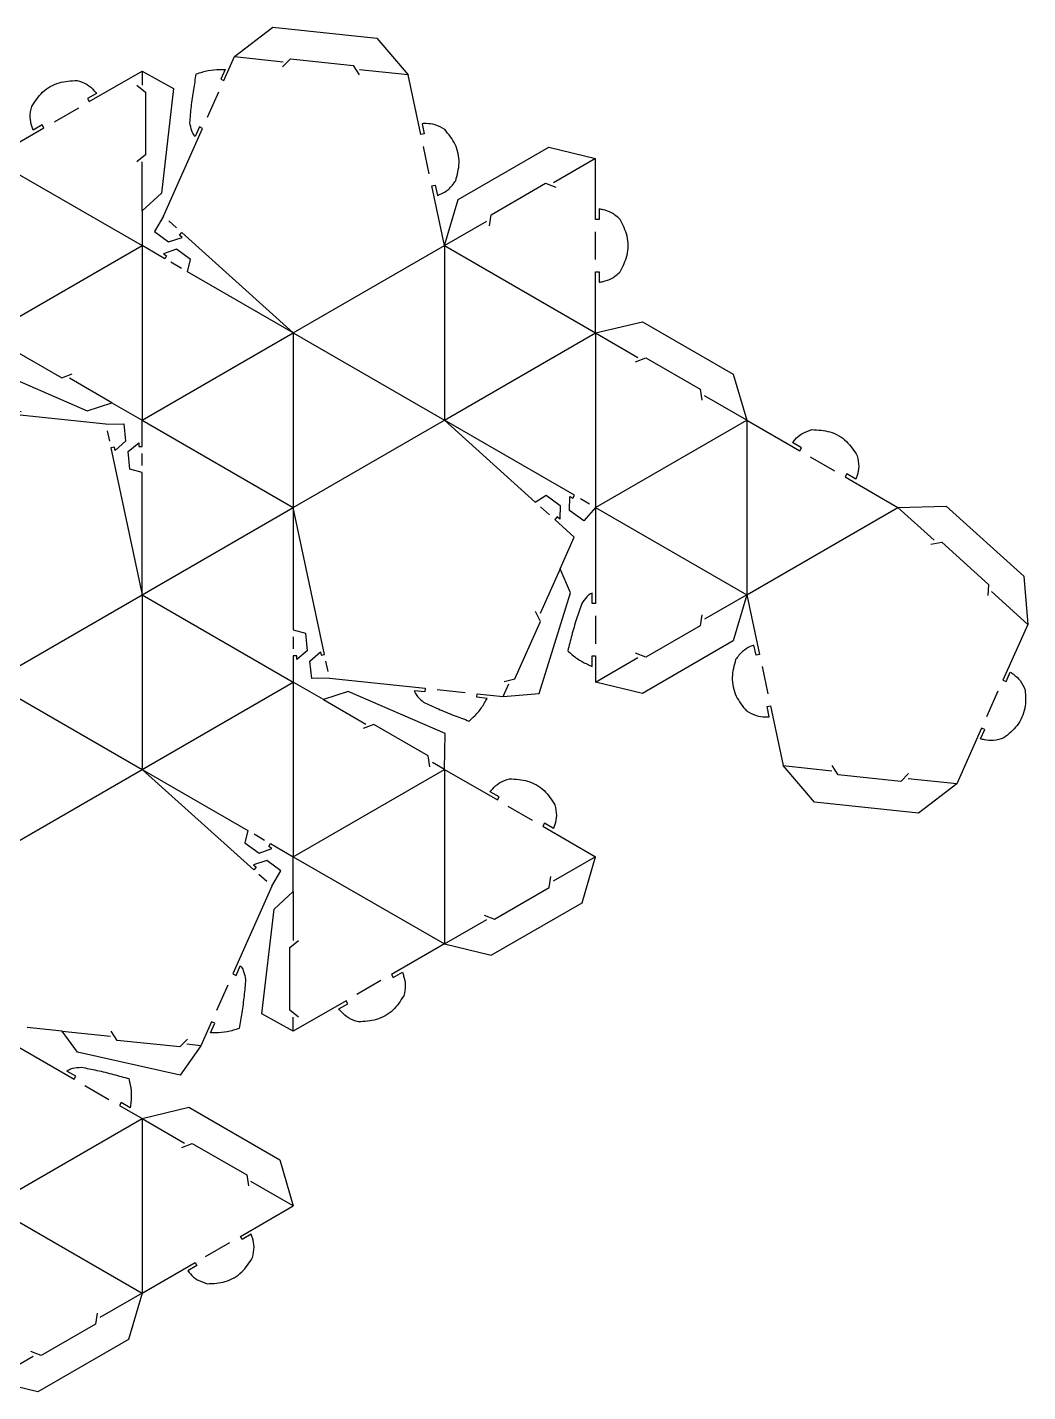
# Model space of a CAD drawing. Extents: x 12 to 259, y 156 to 359.
# Drawn here: x 161.9 to 259, y 226.9 to 359.2 of the extents above; entities that cross this region are included whole.
import ezdxf

# ---------------------------------------------------------------- set-up
doc = ezdxf.new("R2010")
doc.units = 0
doc.layers.get('0').update_dxf_attribs({"linetype": 'CONTINUOUS'})

msp = doc.modelspace()

# ---------------------------------------------------------------- linework, layer by layer
at = {"color": 5}
for points in [[(182.010499, 356.348985), (185.714761, 359.194573), (195.818687, 358.132607), (198.850371, 354.579043)], [(181.081251, 355.094553), (180.668007, 354.166389), (180.977393, 354.028642), (182.010507, 356.349047)], [(186.672564, 355.348205), (187.434657, 356.1194), (193.497011, 355.482222), (194.082108, 354.56943)], [(168.620158, 352.787019), (167.740271, 352.279019), (167.909604, 351.985722), (173.04227, 354.94907)], [(173.042272, 354.949067), (176.090286, 353.255728), (174.904948, 343.095686), (173.042272, 341.402344), (173.042272, 338.015663)], [(172.53427, 353.594395), (173.380942, 352.917059), (173.380942, 346.821033), (172.53427, 346.143697)], [(200.202419, 349.846043), (200.41366, 348.852243), (200.082393, 348.781831), (198.850165, 354.578998)], [(158.377512, 346.482367), (163.510177, 349.445711), (163.340844, 349.739008), (162.460957, 349.231005)], [(175.123091, 340.87966), (178.911171, 349.387825), (178.601782, 349.525572), (178.188538, 348.597408)], [(202.371099, 338.015166), (203.695461, 342.495091), (212.494868, 347.57543), (217.036777, 346.4824)], [(217.375446, 341.571711), (217.375446, 340.555708), (217.036777, 340.555708), (217.036777, 346.4824)], [(202.370811, 338.015663), (201.138587, 343.812829), (201.469851, 343.883244), (201.681091, 342.889443)], [(206.731506, 339.946021), (206.894771, 341.017994), (212.174415, 344.066197), (213.184404, 343.671603)], [(175.12304, 340.879683), (174.241672, 339.394703), (175.613348, 338.387497), (176.909829, 338.815139), (176.658154, 339.041747), (176.884762, 339.293421), (187.706768, 329.549245)], [(187.706542, 329.548994), (177.441476, 335.475531), (177.740843, 336.671368), (176.359069, 337.664661), (175.117862, 337.208121), (175.41115, 337.03879), (175.241819, 336.745505), (173.042162, 338.015477)], [(217.036777, 329.548994), (217.036777, 335.475686), (217.375446, 335.475686), (217.375446, 334.45968)], [(158.377495, 329.548997), (158.319964, 326.062669), (167.711487, 322.00918), (170.109301, 322.775634), (173.042253, 321.082293)], [(217.03667, 329.548807), (221.578178, 330.641744), (230.376803, 325.561854), (231.701046, 321.082325)], [(159.804676, 329.311602), (159.96793, 328.239697), (165.247244, 325.191684), (166.25717, 325.586252)], [(220.888701, 326.738261), (221.898599, 327.132822), (227.177778, 324.084887), (227.341026, 323.013009)], [(169.52166, 320.712334), (160.259361, 321.685841), (160.29476, 322.022652), (161.305192, 321.916451)], [(169.521626, 320.712325), (171.248372, 320.733122), (171.434805, 319.041582), (170.416197, 318.132603), (170.345783, 318.46387), (170.014516, 318.393457), (173.042272, 304.148987)], [(173.042272, 304.148988), (173.042272, 316.002325), (171.856939, 316.340991), (171.687606, 318.034325), (172.703606, 318.880992), (172.703606, 318.542325), (173.042272, 318.542325), (173.042272, 321.082326)], [(217.036458, 312.615111), (215.896424, 311.317891), (214.514532, 312.311269), (214.520599, 313.676553), (214.813913, 313.507209), (214.983258, 313.800521), (202.3708, 321.082327)], [(202.371235, 321.082796), (211.180339, 313.151043), (212.225201, 313.805332), (213.596957, 312.798069), (213.546312, 311.476449), (213.294623, 311.703071), (213.068004, 311.451382), (214.955668, 309.751721)], [(231.700939, 321.082141), (236.833472, 318.118872), (237.002803, 318.412159), (236.122938, 318.920148)], [(242.281978, 315.364226), (241.402114, 315.872215), (241.232786, 315.578927), (246.365316, 312.615658)], [(187.706542, 312.615658), (187.706542, 300.762321), (188.891875, 300.423654), (189.061209, 298.73032), (188.045209, 297.883653), (188.045209, 298.22232), (187.706542, 298.22232), (187.706542, 295.682319)], [(191.227146, 296.052517), (189.50042, 296.03172), (189.313992, 297.72324), (190.332586, 298.632208), (190.402997, 298.300945), (190.734261, 298.371357), (187.706542, 312.615658)], [(217.036777, 312.615658), (217.036777, 303.302322), (216.69811, 303.302322), (216.69811, 304.318322)], [(246.365742, 312.616126), (251.035532, 312.740953), (258.586193, 305.942309), (258.950175, 301.285051)], [(208.068881, 294.282439), (211.54204, 294.589637), (214.59157, 304.353186), (213.5787, 306.657692), (214.956153, 309.751506)], [(249.549452, 309.065892), (250.619381, 309.241871), (255.149779, 305.162684), (255.086601, 304.080219)], [(231.701154, 304.148802), (230.376911, 299.669273), (221.578283, 294.589384), (217.036777, 295.682319)], [(231.701046, 304.148988), (232.933257, 298.351889), (232.601996, 298.281477), (232.390758, 299.275265)], [(208.155791, 295.726583), (209.204735, 296.000982), (211.684153, 301.569846), (211.186189, 302.532972)], [(227.341134, 302.218118), (227.177882, 301.14624), (221.898707, 298.098306), (220.888808, 298.492866)], [(258.949246, 301.285465), (256.538603, 295.871072), (256.847998, 295.733321), (257.26125, 296.661503)], [(216.69811, 297.20632), (216.69811, 298.22232), (217.036777, 298.22232), (217.036777, 295.682319)], [(202.370811, 287.21565), (202.428342, 290.701886), (193.037062, 294.755269), (190.639311, 293.988836), (187.706435, 295.682132)], [(191.226982, 296.052481), (200.49002, 295.078897), (200.454616, 294.742059), (199.444102, 294.848268)], [(206.517694, 294.104804), (205.507181, 294.211013), (205.542586, 294.547851), (208.068867, 294.282328)], [(233.869413, 292.318746), (233.658176, 293.312535), (233.98944, 293.382947), (235.22165, 287.585848)], [(200.943667, 287.453037), (200.780416, 288.524915), (195.50124, 291.572849), (194.491342, 291.178289)], [(254.368478, 290.164231), (254.78173, 291.092412), (254.472338, 291.230163), (252.061695, 285.81577)], [(185.625435, 275.885047), (186.506787, 277.370001), (185.135136, 278.377189), (183.838681, 277.949554), (184.09035, 277.722949), (183.863745, 277.471279), (173.041937, 287.215279)], [(173.042272, 287.215649), (183.307338, 281.289111), (183.007971, 280.093275), (184.389745, 279.099983), (185.630953, 279.556521), (185.337664, 279.725851), (185.506995, 280.019139), (187.706649, 278.749166)], [(202.371127, 287.216197), (207.504103, 284.252671), (207.673448, 284.545984), (206.79351, 285.054017)], [(252.061701, 285.815835), (248.357362, 282.970191), (238.253236, 284.032177), (235.221489, 287.585813)], [(247.399542, 286.816635), (246.637435, 286.045424), (240.574957, 286.682616), (239.989848, 287.595425)], [(212.953081, 281.497786), (212.073143, 282.005819), (211.903798, 281.712506), (217.036774, 278.748981)], [(187.706542, 261.815641), (184.658542, 263.508974), (185.843875, 273.668978), (187.706542, 275.362312), (187.706542, 278.74898)], [(202.370811, 270.282313), (206.912712, 269.189283), (215.712102, 274.269613), (217.036458, 278.749529)], [(206.223176, 273.093103), (207.233164, 272.698509), (212.512797, 275.746707), (212.676063, 276.818678)], [(185.626059, 275.884768), (181.838075, 267.376815), (182.147456, 267.239071), (182.560688, 268.167213)], [(188.214542, 263.170307), (187.367875, 263.847643), (187.367875, 269.943644), (188.214542, 270.620977)], [(202.370921, 270.282127), (197.238389, 267.318858), (197.407719, 267.02557), (198.287581, 267.533559)], [(192.128544, 263.977638), (193.008405, 264.485627), (192.839075, 264.778912), (187.706545, 261.815643)], [(178.738818, 260.415793), (176.736161, 257.561496), (166.755733, 259.802343), (165.266381, 261.831803), (161.898271, 262.185806)], [(179.668046, 261.670231), (180.081281, 262.59837), (179.771901, 262.736117), (178.738815, 260.415765)], [(158.377512, 261.815677), (166.443129, 257.158991), (166.612463, 257.452285), (165.732579, 257.960287)], [(177.444674, 261.06261), (176.682552, 260.291384), (170.619953, 260.928588), (170.034833, 261.841416)], [(171.891777, 254.404273), (171.011892, 254.912276), (170.842556, 254.61898), (173.04227, 253.348974)], [(173.042162, 253.348788), (177.583671, 254.441724), (186.382296, 249.361834), (187.706539, 244.882304)], [(176.894194, 250.538241), (177.904092, 250.932802), (183.18327, 247.884867), (183.346519, 246.812989)], [(183.623311, 242.13355), (182.743447, 241.625562), (182.574119, 241.91885), (187.706649, 244.882118)], [(173.042272, 236.415635), (178.174805, 239.378903), (178.344136, 239.085615), (177.464271, 238.577627)], [(173.042253, 236.415669), (171.717976, 231.936023), (162.919119, 226.856003), (158.377495, 227.948965)], [(168.68212, 234.484936), (168.518863, 233.413028), (163.239552, 230.365016), (162.229625, 230.759586)]]:
    msp.add_lwpolyline(points, dxfattribs=at)
at = {"color": 1}
for points in [[(182.010499, 356.348985), (186.725664, 355.8534)], [(173.042272, 354.949067), (173.042272, 353.594395)], [(198.850371, 354.579043), (194.135208, 355.074628)], [(179.393288, 350.47068), (180.495276, 352.945783)], [(164.53671, 350.038381), (166.883072, 351.393053)], [(200.892139, 344.972263), (200.328838, 347.622398)], [(158.377396, 346.482279), (173.042227, 338.015612)], [(173.042272, 341.402344), (173.042272, 346.143697)], [(217.036777, 346.4824), (212.930387, 344.111573)], [(175.626389, 340.426467), (176.381413, 339.746639)], [(202.371099, 338.015166), (206.477489, 340.385991)], [(217.036777, 336.661025), (217.036777, 339.370369)], [(158.377396, 329.548946), (173.042227, 338.015612)], [(173.042227, 338.015612), (173.042227, 321.082279), (187.706494, 329.548946)], [(187.706494, 329.548946), (202.370761, 338.015612)], [(202.370761, 338.015612), (202.370761, 321.082279)], [(202.370761, 338.015612), (217.036721, 329.548946)], [(176.854903, 335.814192), (175.828396, 336.406844)], [(187.706494, 329.548946), (187.706494, 312.615612)], [(187.706494, 329.548946), (202.370761, 321.082279)], [(202.370761, 321.082279), (217.036721, 329.548946)], [(217.03667, 329.548807), (221.142695, 327.178192)], [(217.036721, 329.548946), (217.036721, 312.615612), (231.700987, 321.082279)], [(170.109301, 322.775634), (166.003168, 325.14631)], [(231.701046, 321.082325), (227.595021, 323.45294)], [(173.042227, 321.082279), (187.706494, 312.615612)], [(187.706494, 312.615612), (202.370761, 321.082279)], [(231.700987, 321.082279), (231.700987, 304.148946), (246.365254, 312.615612)], [(169.662452, 320.049791), (169.87369, 319.055991)], [(173.042272, 316.679658), (173.042272, 317.864992)], [(237.859979, 317.526218), (240.206279, 316.171581)], [(173.042227, 304.148946), (187.706494, 312.615612)], [(211.683716, 312.6978), (212.564624, 311.904625)], [(216.449834, 312.9538), (215.569896, 313.461833)], [(217.036721, 312.615612), (231.700987, 304.148946)], [(246.365742, 312.616126), (249.889383, 309.443425)], [(213.5787, 306.657692), (211.650261, 302.326354)], [(258.950175, 301.285051), (255.426535, 304.457752)], [(158.377396, 295.682279), (173.042227, 304.148946)], [(173.042227, 304.148946), (173.042227, 287.215612)], [(173.042227, 304.148946), (187.706494, 295.682279)], [(231.701154, 304.148802), (227.595128, 301.778187)], [(217.036777, 302.116988), (217.036777, 299.407654)], [(187.706542, 300.084987), (187.706542, 298.899654)], [(217.036777, 295.682319), (221.142803, 298.052934)], [(191.086322, 296.715043), (190.875085, 297.708831)], [(233.179699, 297.192469), (233.742998, 294.542367)], [(158.377396, 295.682279), (173.042227, 287.215612)], [(173.042227, 287.215612), (187.706494, 295.682279)], [(187.706494, 295.682279), (187.706494, 278.748946), (202.370761, 287.215612)], [(208.068881, 294.282439), (208.619863, 295.519965)], [(190.639311, 293.988836), (194.745336, 291.618221)], [(201.66895, 294.954986), (204.363653, 294.671761)], [(256.056474, 294.788193), (254.954467, 292.313042)], [(158.377396, 278.748946), (173.042227, 287.215612)], [(202.370811, 287.21565), (201.197662, 287.892968)], [(202.370761, 287.215612), (202.370761, 270.282279)], [(235.221489, 287.585813), (239.936748, 287.090219)], [(252.061701, 285.815835), (247.346442, 286.311429)], [(208.530701, 283.659966), (210.877204, 282.305211)], [(183.893912, 280.950452), (184.920419, 280.357798)], [(187.706494, 278.748946), (202.370761, 270.282279)], [(217.036458, 278.749529), (212.930077, 276.378708)], [(185.122095, 276.338256), (184.367085, 277.01807)], [(187.706542, 275.362312), (187.706542, 270.620977)], [(202.370811, 270.282313), (206.477193, 272.653133)], [(181.355966, 266.293985), (180.25401, 263.818947)], [(196.211881, 266.726203), (193.865582, 265.371567)], [(187.706542, 261.815641), (187.706542, 263.170307)], [(158.377396, 261.815612), (158.377396, 244.882279), (173.042227, 253.348946)], [(165.266381, 261.831803), (169.981733, 261.336199)], [(178.738818, 260.415793), (177.391574, 260.557395)], [(167.469662, 256.566321), (169.816024, 255.211649)], [(173.042162, 253.348788), (177.148188, 250.978172)], [(173.042227, 253.348946), (173.042227, 236.415612)], [(187.706539, 244.882304), (183.600513, 247.25292)], [(158.377396, 244.882279), (173.042227, 236.415612)], [(179.201312, 239.971559), (181.547612, 241.326194)], [(173.042253, 236.415669), (168.93612, 234.044991)], [(158.377495, 227.948965), (162.483625, 230.319643)]]:
    msp.add_lwpolyline(points, dxfattribs=at)
at = {"color": 5}
for points, knots in [([(178.29567, 354.666546), (178.675225, 354.795706), (179.413386, 355.046899), (180.366032, 355.098584), (180.912012, 355.095506), (181.081251, 355.094553)], [0, 0, 0, 0, 1.197286, 2.328491, 2.836647, 2.836647, 2.836647, 2.836647]), ([(162.324838, 351.498779), (162.644271, 351.994499), (163.299478, 353.011297), (164.927068, 353.950986), (166.135245, 354.010013), (166.724268, 354.03879)], [0, 0, 0, 0, 1.754129, 3.597989, 5.35212, 5.35212, 5.35212, 5.35212]), ([(166.724268, 354.03879), (167.05951, 353.92965), (167.677018, 353.728617), (168.263717, 353.204089), (168.537177, 352.884114), (168.620158, 352.787019)], [0, 0, 0, 0, 1.046217, 1.927108, 2.310858, 2.310858, 2.310858, 2.310858]), ([(177.673618, 349.938818), (177.717463, 350.459996), (177.807851, 351.534403), (178.033169, 353.109234), (178.210549, 354.161559), (178.29567, 354.666546)], [0, 0, 0, 0, 1.568768, 3.234008, 4.770399, 4.770399, 4.770399, 4.770399]), ([(162.460957, 349.231005), (162.41836, 349.351416), (162.277984, 349.748227), (162.11708, 350.518587), (162.251735, 351.153881), (162.324838, 351.498779)], [0, 0, 0, 0, 0.38375, 1.264641, 2.310858, 2.310858, 2.310858, 2.310858]), ([(178.188538, 348.597408), (178.151866, 348.639951), (178.010181, 348.804322), (177.79729, 349.250589), (177.721213, 349.673951), (177.673618, 349.938818)], [0, 0, 0, 0, 0.168286, 0.650182, 1.455493, 1.455493, 1.455493, 1.455493]), ([(202.401257, 349.274721), (202.095831, 349.450826), (201.533243, 349.775206), (200.750867, 349.860231), (200.330099, 349.849346), (200.202419, 349.846043)], [0, 0, 0, 0, 1.046213, 1.927102, 2.310852, 2.310852, 2.310852, 2.310852]), ([(203.457452, 344.305722), (203.612101, 344.874807), (203.92931, 346.042089), (203.538566, 347.880394), (202.774005, 348.817738), (202.401257, 349.274721)], [0, 0, 0, 0, 1.754125, 3.597981, 5.352107, 5.352107, 5.352107, 5.352107]), ([(201.681091, 342.889443), (201.799076, 342.938358), (202.187893, 343.099557), (202.868047, 343.495452), (203.250059, 344.020614), (203.457452, 344.305722)], [0, 0, 0, 0, 0.383749, 1.264638, 2.310852, 2.310852, 2.310852, 2.310852]), ([(219.407455, 340.555708), (219.145316, 340.791467), (218.662463, 341.225728), (217.91486, 341.47156), (217.501023, 341.548396), (217.375446, 341.571711)], [0, 0, 0, 0, 1.046216, 1.927106, 2.310856, 2.310856, 2.310856, 2.310856]), ([(219.407455, 335.475686), (219.677044, 336.000183), (220.230014, 337.076008), (220.230014, 338.955386), (219.677044, 340.031211), (219.407455, 340.555708)], [0, 0, 0, 0, 1.754129, 3.59799, 5.352119, 5.352119, 5.352119, 5.352119]), ([(217.375446, 334.45968), (217.501023, 334.482996), (217.91486, 334.559833), (218.662463, 334.805666), (219.145316, 335.239927), (219.407455, 335.475686)], [0, 0, 0, 0, 0.38375, 1.264641, 2.310858, 2.310858, 2.310858, 2.310858]), ([(236.122938, 318.920148), (236.205916, 319.017241), (236.479369, 319.337208), (237.066053, 319.861721), (237.683546, 320.062748), (238.01878, 320.171885)], [0, 0, 0, 0, 0.38374, 1.264608, 2.310798, 2.310798, 2.310798, 2.310798]), ([(238.01878, 320.171885), (238.607787, 320.143108), (239.815932, 320.084084), (241.443479, 319.144419), (242.098669, 318.127647), (242.418094, 317.63194)], [0, 0, 0, 0, 1.754083, 3.597895, 5.35198, 5.35198, 5.35198, 5.35198]), ([(242.418094, 317.63194), (242.491195, 317.287051), (242.625846, 316.651773), (242.464946, 315.881434), (242.324574, 315.484633), (242.281978, 315.364226)], [0, 0, 0, 0, 1.046189, 1.927057, 2.310797, 2.310797, 2.310797, 2.310797]), ([(215.68211, 303.302322), (215.510183, 302.808369), (215.155755, 301.790087), (214.721051, 300.259763), (214.455078, 299.22627), (214.327444, 298.73032)], [0, 0, 0, 0, 1.568767, 3.234006, 4.770395, 4.770395, 4.770395, 4.770395]), ([(216.69811, 304.318322), (216.647305, 304.294372), (216.451015, 304.201841), (216.075017, 303.880747), (215.833322, 303.52493), (215.68211, 303.302322)], [0, 0, 0, 0, 0.168285, 0.650179, 1.455489, 1.455489, 1.455489, 1.455489]), ([(232.390758, 299.275265), (232.272775, 299.226351), (231.883962, 299.065155), (231.203817, 298.669264), (230.821808, 298.144109), (230.614418, 297.859004)], [0, 0, 0, 0, 0.383744, 1.264622, 2.310825, 2.310825, 2.310825, 2.310825]), ([(214.327444, 298.73032), (214.62165, 298.457947), (215.193824, 297.928235), (216.043086, 297.493543), (216.543115, 297.274284), (216.69811, 297.20632)], [0, 0, 0, 0, 1.197286, 2.328489, 2.836644, 2.836644, 2.836644, 2.836644]), ([(230.614418, 297.859004), (230.45977, 297.289926), (230.142565, 296.122658), (230.533304, 294.284374), (231.297857, 293.347041), (231.6706, 292.890062)], [0, 0, 0, 0, 1.754105, 3.597939, 5.352045, 5.352045, 5.352045, 5.352045]), ([(257.26125, 296.661503), (257.366489, 296.589125), (257.713301, 296.350605), (258.29629, 295.821939), (258.560773, 295.228817), (258.704359, 294.906815)], [0, 0, 0, 0, 0.383756, 1.264662, 2.310896, 2.310896, 2.310896, 2.310896]), ([(199.444102, 294.848268), (199.462611, 294.795234), (199.534124, 294.590331), (199.814179, 294.182798), (200.142808, 293.905211), (200.348407, 293.731546)], [0, 0, 0, 0, 0.168298, 0.650231, 1.455603, 1.455603, 1.455603, 1.455603]), ([(204.754105, 291.906254), (205.055761, 292.170398), (205.642426, 292.684108), (206.163548, 293.483342), (206.433895, 293.95775), (206.517694, 294.104804)], [0, 0, 0, 0, 1.197378, 2.32867, 2.836864, 2.836864, 2.836864, 2.836864]), ([(258.704359, 294.906815), (258.737311, 294.318001), (258.804899, 293.110253), (258.040474, 291.393326), (257.097717, 290.635412), (256.638095, 290.265906)], [0, 0, 0, 0, 1.754159, 3.59805, 5.352209, 5.352209, 5.352209, 5.352209]), ([(200.348407, 293.731546), (200.821719, 293.50891), (201.797451, 293.049949), (203.274068, 292.457618), (204.274175, 292.085044), (204.754105, 291.906254)], [0, 0, 0, 0, 1.568889, 3.234257, 4.770767, 4.770767, 4.770767, 4.770767]), ([(231.6706, 292.890062), (231.976023, 292.71396), (232.538605, 292.389583), (233.320972, 292.304559), (233.741735, 292.315443), (233.869413, 292.318746)], [0, 0, 0, 0, 1.046202, 1.92708, 2.310825, 2.310825, 2.310825, 2.310825]), ([(256.638095, 290.265906), (256.302722, 290.157149), (255.684973, 289.956822), (254.902001, 290.036322), (254.492684, 290.134453), (254.368478, 290.164231)], [0, 0, 0, 0, 1.046234, 1.92714, 2.310897, 2.310897, 2.310897, 2.310897]), ([(206.79351, 285.054017), (206.876495, 285.151118), (207.149972, 285.471112), (207.736707, 285.995671), (208.354253, 286.196716), (208.689516, 286.305862)], [0, 0, 0, 0, 0.383773, 1.264717, 2.310998, 2.310998, 2.310998, 2.310998]), ([(208.689516, 286.305862), (209.278574, 286.277083), (210.486823, 286.218053), (212.11451, 285.278307), (212.769756, 284.261447), (213.089208, 283.765697)], [0, 0, 0, 0, 1.754234, 3.598206, 5.352441, 5.352441, 5.352441, 5.352441]), ([(213.089208, 283.765697), (213.162316, 283.420778), (213.296979, 282.785446), (213.136065, 282.015039), (212.99568, 281.618204), (212.953081, 281.497786)], [0, 0, 0, 0, 1.04628, 1.927224, 2.310997, 2.310997, 2.310997, 2.310997]), ([(182.560688, 268.167213), (182.597359, 268.12467), (182.73904, 267.960303), (182.951925, 267.514048), (183.028, 267.090696), (183.075594, 266.825836)], [0, 0, 0, 0, 0.168281, 0.650165, 1.455456, 1.455456, 1.455456, 1.455456]), ([(198.287581, 267.533559), (198.330176, 267.413151), (198.470549, 267.016351), (198.63145, 266.246011), (198.496798, 265.610733), (198.423697, 265.265844)], [0, 0, 0, 0, 0.38374, 1.264608, 2.310798, 2.310798, 2.310798, 2.310798]), ([(183.075594, 266.825836), (183.031751, 266.304671), (182.941367, 265.230292), (182.716055, 263.655499), (182.538678, 262.603201), (182.453559, 262.098227)], [0, 0, 0, 0, 1.568728, 3.233926, 4.77028, 4.77028, 4.77028, 4.77028]), ([(198.423697, 265.265844), (198.104272, 264.770137), (197.449082, 263.753365), (195.821535, 262.8137), (194.61339, 262.754676), (194.024383, 262.7259)], [0, 0, 0, 0, 1.754084, 3.597896, 5.35198, 5.35198, 5.35198, 5.35198]), ([(194.024383, 262.7259), (193.68915, 262.835037), (193.071658, 263.036065), (192.484975, 263.560579), (192.211522, 263.880545), (192.128544, 263.977638)], [0, 0, 0, 0, 1.046189, 1.927056, 2.310796, 2.310796, 2.310796, 2.310796]), ([(182.453559, 262.098227), (182.074014, 261.969069), (181.335871, 261.717883), (180.383248, 261.6662), (179.83728, 261.669277), (179.668046, 261.670231)], [0, 0, 0, 0, 1.197258, 2.328435, 2.836578, 2.836578, 2.836578, 2.836578]), ([(165.732579, 257.960287), (165.778722, 257.992312), (165.957003, 258.116039), (166.423078, 258.281116), (166.852074, 258.312523), (167.120466, 258.332172)], [0, 0, 0, 0, 0.168285, 0.650182, 1.455494, 1.455494, 1.455494, 1.455494]), ([(167.120466, 258.332172), (167.634207, 258.234088), (168.693283, 258.03189), (170.235941, 257.643191), (171.263962, 257.356782), (171.757286, 257.219341)], [0, 0, 0, 0, 1.568773, 3.234018, 4.770414, 4.770414, 4.770414, 4.770414]), ([(171.757286, 257.219341), (171.846065, 256.828364), (172.018723, 256.067988), (171.970546, 255.115155), (171.910415, 254.572486), (171.891777, 254.404273)], [0, 0, 0, 0, 1.197289, 2.328497, 2.836654, 2.836654, 2.836654, 2.836654]), ([(183.759427, 239.865835), (183.832528, 240.210724), (183.967179, 240.846002), (183.806279, 241.616342), (183.665907, 242.013143), (183.623311, 242.13355)], [0, 0, 0, 0, 1.046189, 1.927057, 2.310797, 2.310797, 2.310797, 2.310797]), ([(179.360113, 237.325892), (179.94912, 237.354668), (181.157265, 237.413692), (182.784812, 238.353357), (183.440002, 239.370128), (183.759427, 239.865835)], [0, 0, 0, 0, 1.754083, 3.597895, 5.351979, 5.351979, 5.351979, 5.351979]), ([(177.464271, 238.577627), (177.547249, 238.480534), (177.820702, 238.160567), (178.407386, 237.636054), (179.024879, 237.435028), (179.360113, 237.325892)], [0, 0, 0, 0, 0.38374, 1.264608, 2.310798, 2.310798, 2.310798, 2.310798])]:
    msp.add_open_spline(points, degree=3, knots=knots, dxfattribs=at)

doc.saveas('drawing.dxf')
